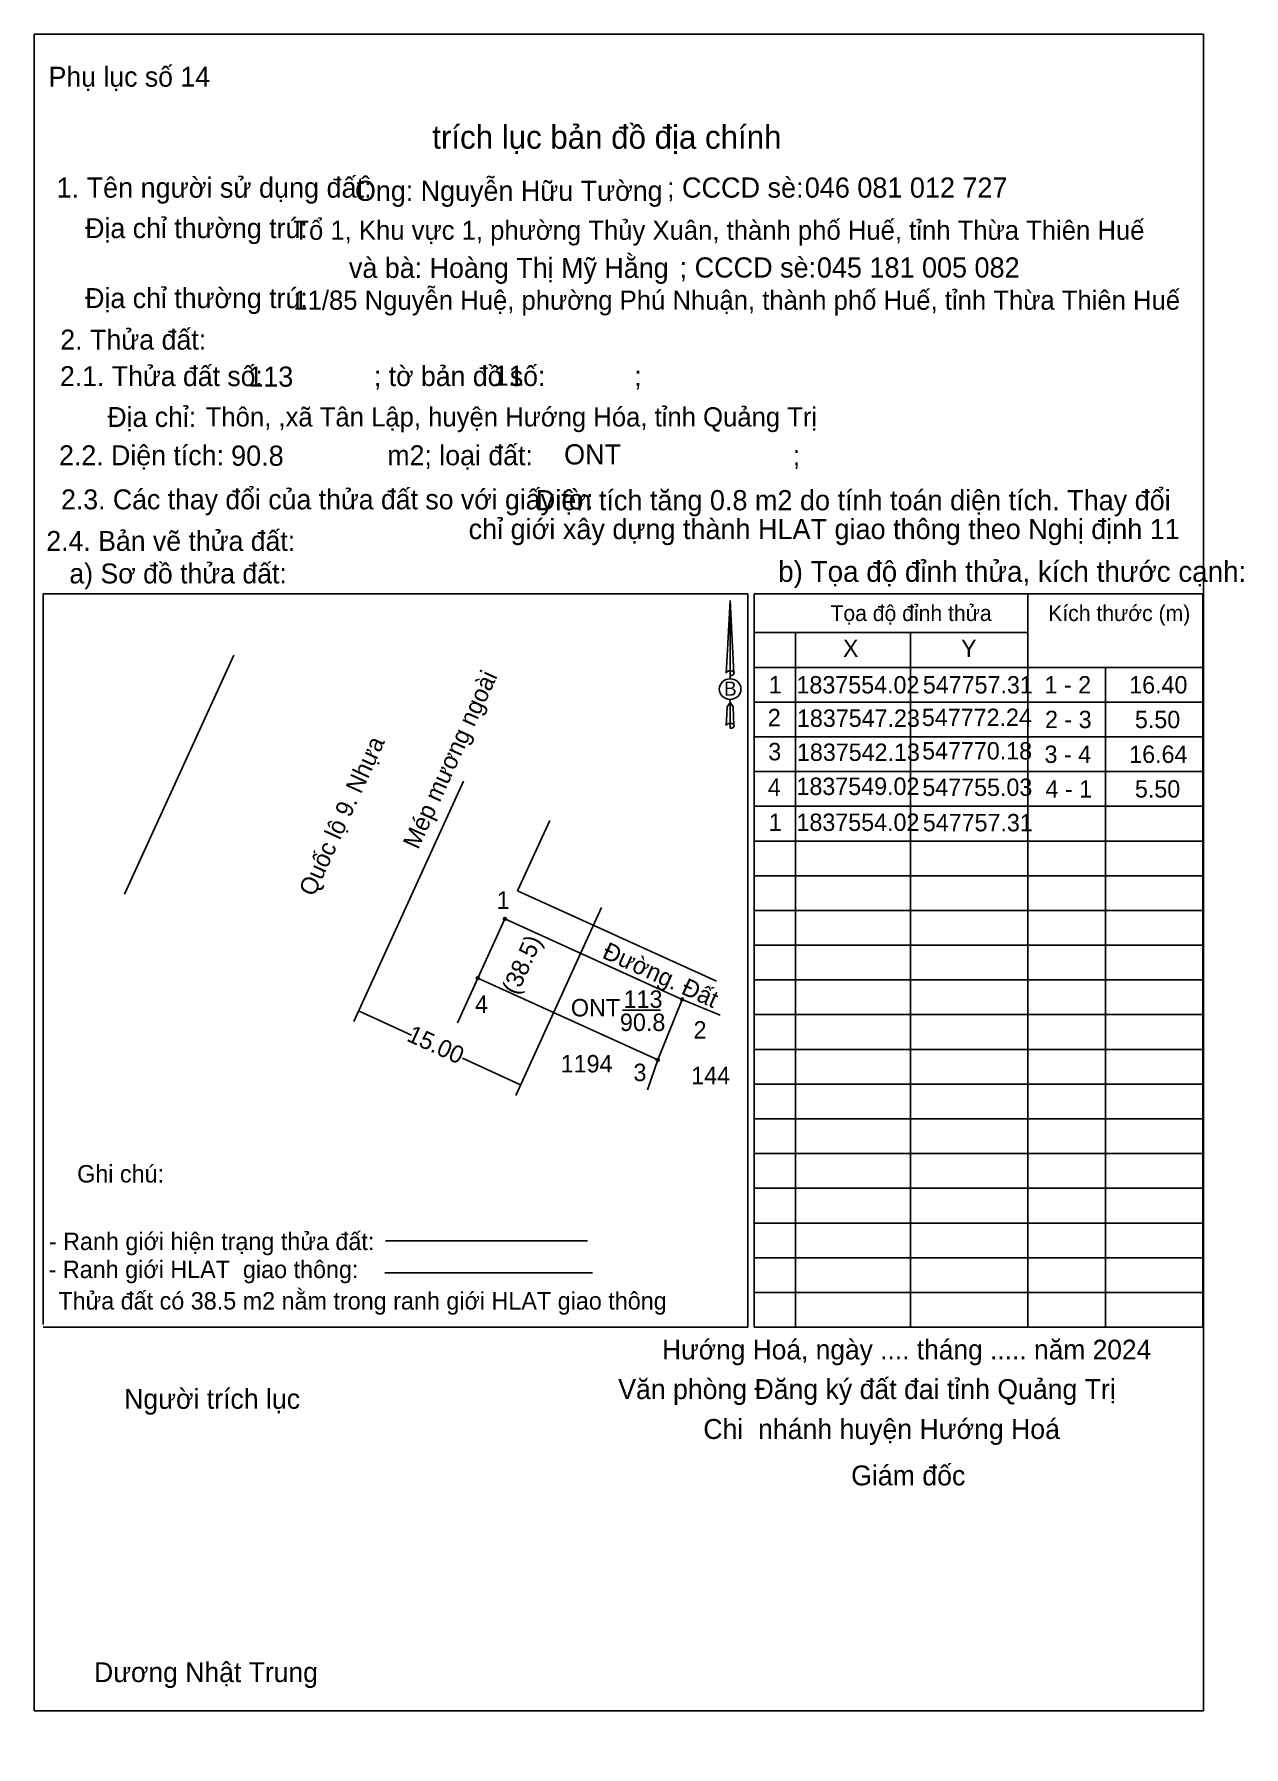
# Model space of a CAD drawing. Extents: x 547718 to 547820, y 1837484 to 1837629.
import ezdxf

# ---------------------------------------------------------------- set-up
doc = ezdxf.new("R2010")
doc.units = 0
for name, color, linetype in [('Level 1', 7, 'Continuous'), ('Level 10', 7, 'Continuous'), ('Level 11', 7, 'Continuous'), ('Level 13', 7, 'Continuous'), ('Level 23', 7, 'Continuous'), ('Level 27', 7, 'Continuous'), ('Level 3', 7, 'Continuous'), ('Level 36', 7, 'Continuous'), ('Level 40', 7, 'Continuous'), ('Level 42', 7, 'Continuous'), ('Level 49', 7, 'Continuous'), ('Level 52', 7, 'Continuous'), ('Level 53', 7, 'Continuous'), ('Level 6', 7, 'Continuous'), ('Level 9', 7, 'Continuous')]:
    doc.layers.add(name, color=color, linetype=linetype)

msp = doc.modelspace()

# ---------------------------------------------------------------- linework, layer by layer
at = {"layer": 'Level 1'}
for p, q in [((547801.35, 1837519.62), (547801.35, 1837581.39)), ((547801.35, 1837581.39), (547816.09, 1837581.39)), ((547816.09, 1837581.39), (547816.09, 1837519.62)), ((547778.39, 1837578.13), (547801.35, 1837578.13)), ((547778.31, 1837575.2), (547816.09, 1837575.2)), ((547807.9, 1837575.2), (547807.9, 1837519.62)), ((547778.31, 1837572.27), (547816.09, 1837572.27)), ((547778.31, 1837569.35), (547816.09, 1837569.35)), ((547778.31, 1837566.42), (547816.09, 1837566.42)), ((547778.31, 1837563.5), (547816.09, 1837563.5)), ((547778.31, 1837560.57), (547816.09, 1837560.57)), ((547778.31, 1837557.65), (547816.09, 1837557.65)), ((547778.31, 1837554.72), (547816.09, 1837554.72)), ((547778.31, 1837551.8), (547816.09, 1837551.8)), ((547778.31, 1837548.87), (547816.09, 1837548.87)), ((547778.31, 1837545.95), (547816.09, 1837545.95)), ((547778.31, 1837543.02), (547816.09, 1837543.02)), ((547778.31, 1837540.1), (547816.09, 1837540.1)), ((547778.31, 1837537.17), (547816.09, 1837537.17)), ((547778.31, 1837534.25), (547816.09, 1837534.25)), ((547778.31, 1837531.32), (547816.09, 1837531.32)), ((547778.31, 1837528.39), (547816.09, 1837528.39)), ((547778.31, 1837525.47), (547816.09, 1837525.47)), ((547778.31, 1837522.54), (547816.09, 1837522.54)), ((547801.35, 1837519.62), (547816.09, 1837519.62))]:
    msp.add_line(p, q, dxfattribs=at)
at = {"layer": 'Level 10'}
msp.add_lwpolyline([(547770.18, 1837542.13), (547755.03, 1837549.02), (547757.31, 1837554.02), (547772.24, 1837547.23)], close=True, dxfattribs=at)
at = {"layer": 'Level 11'}
for centre in [(547757.31, 1837554.02), (547755.03, 1837549.02), (547772.24, 1837547.23), (547770.18, 1837542.13), (547770.18, 1837542.13)]:
    msp.add_circle(centre, 0.123, dxfattribs=at)
at = {"layer": 'Level 13'}
msp.add_lwpolyline([(547717.68, 1837628.52), (547816.14, 1837628.52), (547816.14, 1837487.32), (547717.68, 1837487.32)], close=True, dxfattribs=at)
at = {"layer": 'Level 23'}
msp.add_lwpolyline([(547753.32, 1837545.27), (547755.03, 1837549.02), (547757.31, 1837554.02)], dxfattribs=at)
at = {"layer": 'Level 27'}
for p, q in [((547755.03, 1837549.02), (547754.52, 1837547.9)), ((547772.24, 1837547.23), (547775.45, 1837545.91)), ((547770.18, 1837542.13), (547769.33, 1837539.61))]:
    msp.add_line(p, q, dxfattribs=at)
at = {"layer": 'Level 3'}
for p, q in [((547718.44, 1837581.39), (547777.76, 1837581.39)), ((547718.44, 1837519.84), (547718.44, 1837581.39)), ((547777.76, 1837581.39), (547777.76, 1837519.62)), ((547778.31, 1837581.39), (547778.31, 1837519.62)), ((547778.31, 1837581.39), (547801.35, 1837581.39)), ((547781.79, 1837578.13), (547781.79, 1837519.62)), ((547791.47, 1837578.13), (547791.47, 1837519.62)), ((547777.76, 1837519.62), (547718.44, 1837519.62)), ((547801.35, 1837519.62), (547778.31, 1837519.62))]:
    msp.add_line(p, q, dxfattribs=at)
at = {"layer": 'Level 40'}
for p, q in [((547776.28, 1837580.82), (547776, 1837575.67)), ((547776.28, 1837580.82), (547776.59, 1837574.71)), ((547776.28, 1837580.82), (547776.59, 1837574.71)), ((547776.28, 1837574.92), (547776.28, 1837580.82)), ((547776.28, 1837580.82), (547776.59, 1837574.71)), ((547776, 1837575.67), (547775.94, 1837574.71)), ((547776.28, 1837574.92), (547776.28, 1837574.69)), ((547776.28, 1837574.69), (547776.28, 1837574.52)), ((547776.28, 1837574.52), (547776.28, 1837574.28)), ((547776.28, 1837574.52), (547776.28, 1837574.28)), ((547776.28, 1837574.52), (547776.28, 1837574.28)), ((547776.59, 1837574.71), (547776.59, 1837574.71)), ((547776.28, 1837572.23), (547776.02, 1837571.88)), ((547776.28, 1837572.23), (547776.28, 1837572.5)), ((547776.28, 1837572.23), (547776.28, 1837572.5)), ((547776.28, 1837572.23), (547776.28, 1837572.5)), ((547776.28, 1837572.23), (547776.53, 1837571.88)), ((547776.28, 1837572.23), (547776.53, 1837571.88)), ((547776.28, 1837572.23), (547776.53, 1837571.88)), ((547776.28, 1837570.51), (547776.28, 1837572.23)), ((547776, 1837571.26), (547775.94, 1837570.3)), ((547776.02, 1837571.88), (547776, 1837571.26)), ((547776.53, 1837571.88), (547776.59, 1837570.3)), ((547776.53, 1837571.88), (547776.59, 1837570.3)), ((547776.53, 1837571.88), (547776.59, 1837570.3)), ((547776.28, 1837570.51), (547776.28, 1837570.26)), ((547776.28, 1837570.26), (547776.28, 1837570.09)), ((547776.59, 1837570.3), (547776.59, 1837570.3))]:
    msp.add_line(p, q, dxfattribs=at)
msp.add_ellipse((547776.28, 1837573.37), major_axis=(0.909, 0), ratio=0.952727, dxfattribs=at)
for centre, start_param, end_param in [((547776.29, 1837574.71), 1.570796, 3.074452), ((547776.29, 1837574.71), 0.067141, 1.570796), ((547776.29, 1837574.71), 4.712389, 6.283185), ((547776.29, 1837570.28), 2.491069, 3.074278), ((547776.29, 1837570.28), 1.570796, 2.491069), ((547776.29, 1837570.28), 0.067141, 1.570796), ((547776.29, 1837570.28), 4.712389, 6.283185)]:
    msp.add_ellipse(centre, major_axis=(0.333, 0), ratio=0.614131, start_param=start_param, end_param=end_param, dxfattribs=at)
at = {"layer": 'Level 49'}
for p, q in [((547725.29, 1837556.1), (547734.49, 1837576.24)), ((547744.59, 1837545.38), (547753.82, 1837565.61)), ((547758.39, 1837556.39), (547761.09, 1837562.29)), ((547775.13, 1837548.77), (547758.39, 1837556.39)), ((547758.23, 1837539.15), (547765.45, 1837554.97)), ((547749.46, 1837544.22), (547744.99, 1837546.26)), ((547758.64, 1837540.04), (547753.74, 1837542.27)), ((547747.27, 1837526.89), (547764.26, 1837526.89)), ((547747.21, 1837524.19), (547764.7, 1837524.19))]:
    msp.add_line(p, q, dxfattribs=at)
at = {"layer": 'Level 53'}
for p, q in [((547717.68, 1837628.52), (547717.68, 1837628.52)), ((547816.14, 1837484.29), (547816.14, 1837484.29))]:
    msp.add_line(p, q, dxfattribs=at)
at = {"layer": 'Level 9'}
msp.add_line((547767.23, 1837546.33), (547770.41, 1837546.33), dxfattribs=at)

# ---------------------------------------------------------------- texts
at = {"layer": 'Level 1'}
for s, height, p in [('Phụ lục số 14', 1.6773, (547718.89, 1837624.11)), ('1. Tên người sử dụng đất:', 1.7002, (547719.56, 1837614.76)), ('Ông: Nguyễn Hữu Tường', 1.6927, (547744.69, 1837614.49)), ('; CCCD sè:', 1.7, (547770.97, 1837614.76)), ('046 081 012 727', 1.7002, (547782.57, 1837614.76)), ('Địa chỉ thường trú:', 1.6831, (547721.97, 1837611.35)), ('và bà: Hoàng Thị Mỹ Hằng', 1.6927, (547744.18, 1837608)), ('; CCCD sè:', 1.7, (547772.03, 1837608.03)), ('045 181 005 082', 1.7002, (547783.59, 1837608.03)), ('Địa chỉ thường trú:', 1.6831, (547721.97, 1837605.46)), ('2. Thửa đất:', 1.6868, (547719.87, 1837601.96)), ('2.1. Thửa đất số:               ; tờ bản đồ số:            ;', 1.6773, (547719.85, 1837598.89)), ('Địa chỉ:', 1.677, (547723.84, 1837595.45)), ('2.2. Diện tích:                      m2; loại đất:                                   ;', 1.6831, (547719.77, 1837592.22)), ('2.3. Các thay đổi của thửa đất so với giấy tờ:', 1.6773, (547719.94, 1837588.51)), ('2.4. Bản vẽ thửa đất: ', 1.6773, (547718.7, 1837585.01)), ('a) Sơ đồ thửa đất: ', 1.6773, (547720.64, 1837582.27)), ('Tọa độ đỉnh thửa', 1.3321, (547784.73, 1837579.1)), ('Kích thước (m)', 1.3321, (547803.07, 1837579.1)), ('Hướng Hoá, ngày .... tháng ..... năm 2024', 1.66, (547770.55, 1837516.91)), ('Người trích lục', 1.6773, (547725.25, 1837512.75)), ('Văn phòng Đăng ký đất đai tỉnh Quảng Trị', 1.6773, (547766.86, 1837513.57)), (' Chi  nhánh huyện Hướng Hoá', 1.6773, (547773.4, 1837510.21)), (' Giám đốc', 1.68, (547785.85, 1837506.3)), ('Dương Nhật Trung', 1.6703, (547722.72, 1837489.73))]:
    msp.add_text(s, height=height, dxfattribs=at).set_placement(p)
at = {"layer": 'Level 10'}
msp.add_text('b) Tọa độ đỉnh thửa, kích thước cạnh:', height=1.7509, dxfattribs=at).set_placement((547780.33, 1837582.4))
at = {"layer": 'Level 13'}
for s, p in [('113', (547767.31, 1837546.52)), ('ONT', (547762.87, 1837545.8)), ('90.8', (547767, 1837544.57))]:
    msp.add_text(s, height=1.47, dxfattribs=at).set_placement(p)
at = {"layer": 'Level 36'}
for s, p in [('1194', (547762.01, 1837541.08)), ('144', (547773, 1837540.09))]:
    msp.add_text(s, height=1.47, dxfattribs=at).set_placement(p)
at = {"layer": 'Level 40'}
msp.add_text('B', height=1.19, dxfattribs=at).set_placement((547775.77, 1837572.81))
at = {"layer": 'Level 42'}
msp.add_text(' trích lục bản đồ địa chính', height=1.9678, dxfattribs=at).set_placement((547750.47, 1837618.88))
at = {"layer": 'Level 49'}
for s, rotation, p in [('Mép mương ngoài', 65.477, (547750.01, 1837559.79)), ('Quốc lộ 9. Nhựa', 65.477, (547741.24, 1837555.82)), ('(38.5)', 65.477, (547758.34, 1837547.53)), ('Đường. Đất', 335.5445, (547765.42, 1837550.77)), ('15.00', 335.477, (547748.96, 1837543.78))]:
    msp.add_text(s, height=1.47, rotation=rotation, dxfattribs=at).set_placement(p)
for s, p in [('Ghi chú:', (547721.29, 1837531.81)), ('- Ranh giới hiện trạng thửa đất:', (547718.91, 1837526.12)), ('- Ranh giới HLAT  giao thông:', (547718.89, 1837523.76)), ('Thửa đất có 38.5 m2 nằm trong ranh giới HLAT giao thông', (547719.71, 1837521.11))]:
    msp.add_text(s, height=1.47, dxfattribs=at).set_placement(p)
at = {"layer": 'Level 52'}
for s, height, p in [('X', 1.47, (547785.78, 1837576.07)), ('Y', 1.47, (547795.73, 1837576.07)), ('1', 1.47, (547779.53, 1837573)), ('1837554.02', 1.465, (547781.87, 1837573)), ('547757.31', 1.465, (547792.51, 1837573)), ('1 - 2', 1.465, (547802.76, 1837573)), ('16.40', 1.465, (547809.89, 1837573)), ('2', 1.47, (547779.45, 1837570.23)), ('1837547.23', 1.465, (547781.91, 1837570.19)), ('547772.24', 1.465, (547792.43, 1837570.26)), ('2 - 3', 1.465, (547802.8, 1837570.08)), ('5.50', 1.465, (547810.37, 1837570.08)), ('3', 1.47, (547779.49, 1837567.37)), ('1837542.13', 1.465, (547781.91, 1837567.32)), ('547770.18', 1.465, (547792.45, 1837567.44)), ('3 - 4', 1.465, (547802.76, 1837567.15)), ('16.64', 1.465, (547809.89, 1837567.15)), ('4', 1.47, (547779.45, 1837564.37)), ('1837549.02', 1.465, (547781.87, 1837564.45)), ('547755.03', 1.465, (547792.47, 1837564.37)), ('4 - 1', 1.465, (547802.84, 1837564.23)), ('5.50', 1.465, (547810.37, 1837564.23)), ('1', 1.47, (547779.53, 1837561.42)), ('1837554.02', 1.465, (547781.87, 1837561.42)), ('547757.31', 1.465, (547792.51, 1837561.39))]:
    msp.add_text(s, height=height, dxfattribs=at).set_placement(p)
at = {"layer": 'Level 6'}
for s, height, p in [('Tổ 1, Khu vực 1, phường Thủy Xuân, thành phố Huế, tỉnh Thừa Thiên Huế', 1.6152, (547739.5, 1837611.21)), ('11/85 Nguyễn Huệ, phường Phú Nhuận, thành phố Huế, tỉnh Thừa Thiên Huế', 1.6152, (547739.5, 1837605.32)), ('113', 1.7, (547735.7, 1837598.84)), ('11', 1.7, (547756.37, 1837598.92)), ('Thôn, ,xã Tân Lập, huyện Hướng Hóa, tỉnh Quảng Trị', 1.6152, (547732.12, 1837595.49)), ('90.8', 1.7, (547734.26, 1837592.18)), ('ONT', 1.7, (547762.3, 1837592.29)), ('Diện tích tăng 0.8 m2 do tính toán diện tích. Thay đổi ', 1.7002, (547759.92, 1837588.43)), ('.', 1.37, (547757.96, 1837588.56)), ('chỉ giới xây dựng thành HLAT giao thông theo Nghị định 11', 1.7002, (547754.26, 1837586))]:
    msp.add_text(s, height=height, dxfattribs=at).set_placement(p)
at = {"layer": 'Level 9'}
for s, p in [('1', (547756.62, 1837554.86)), ('4', (547754.8, 1837546.1)), ('2', (547773.2, 1837543.93)), ('3', (547768.14, 1837540.35))]:
    msp.add_text(s, height=1.47, dxfattribs=at).set_placement(p)

doc.saveas('drawing.dxf')
